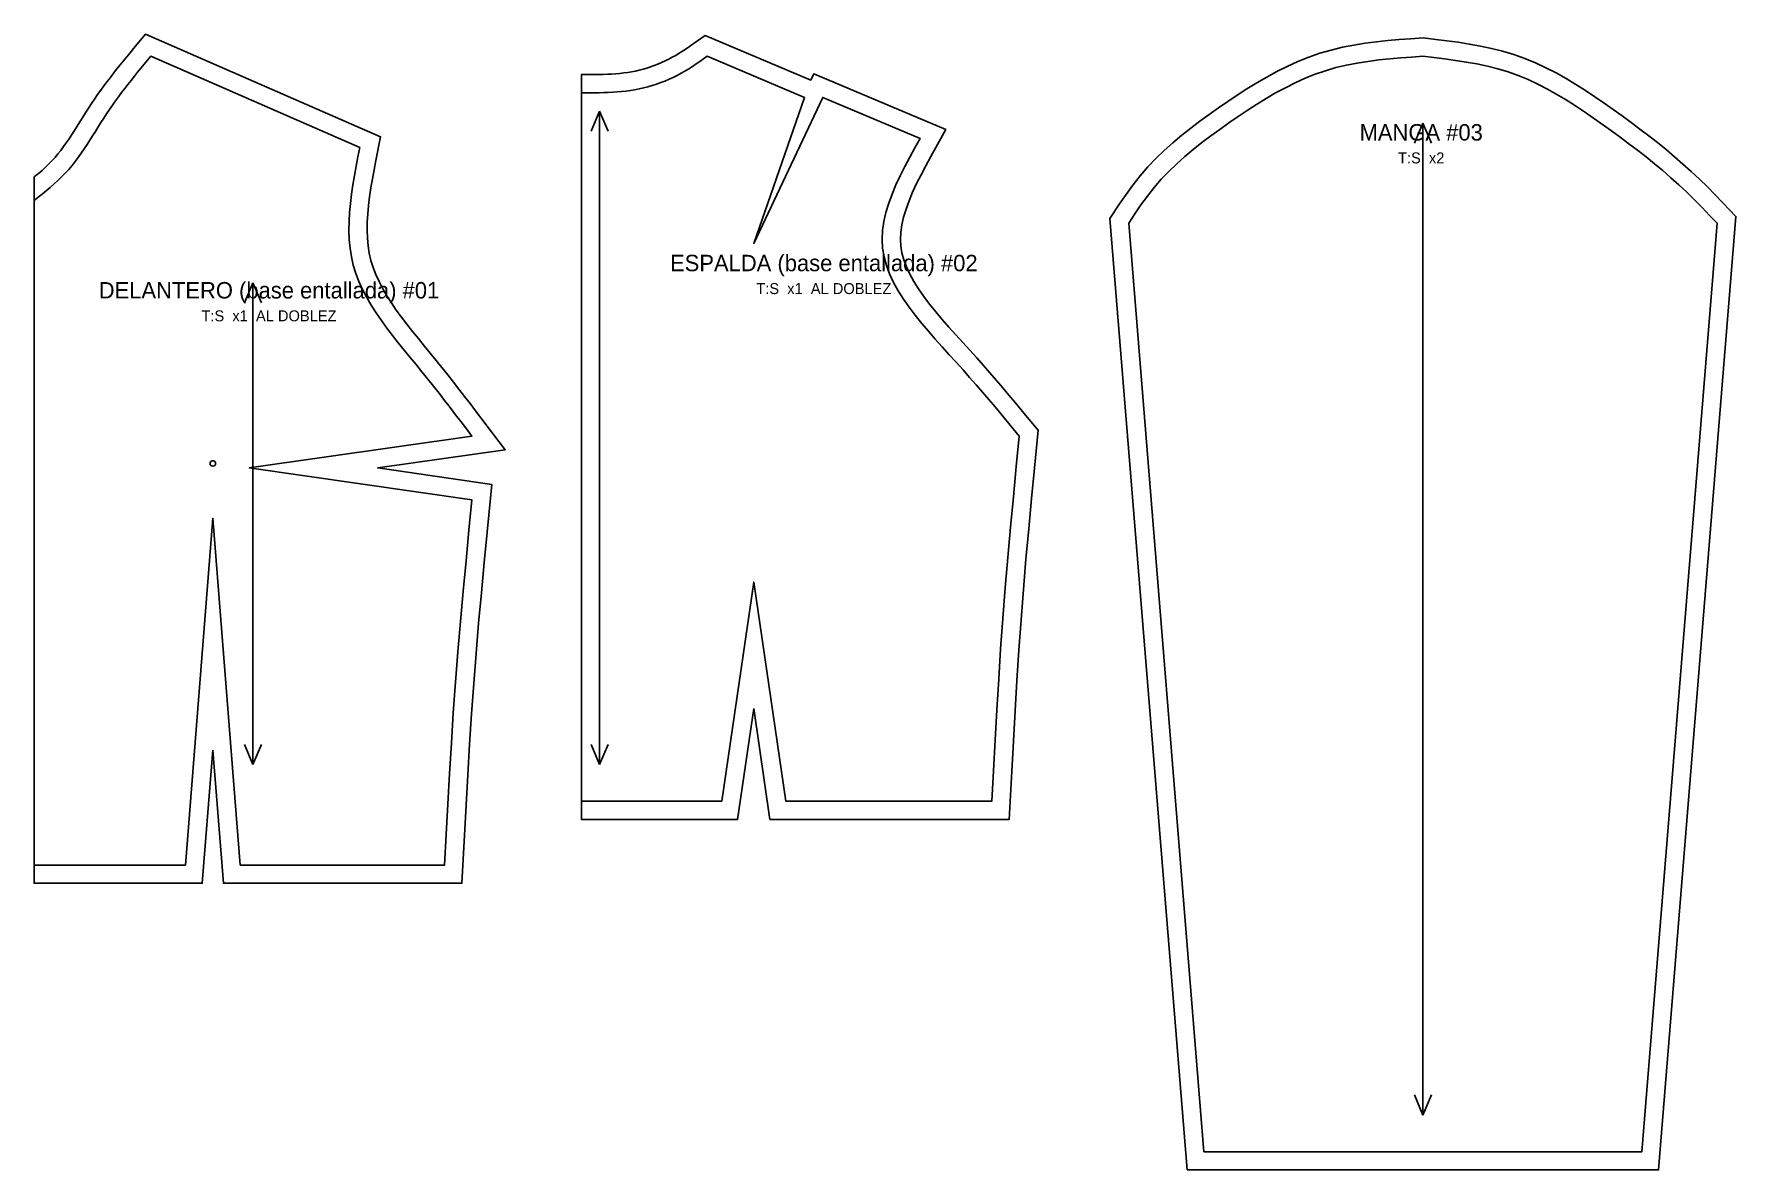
# Model space of a CAD drawing. Header units: centimetres. Extents: x 0 to 93.3, y -61 to 1.2.
import ezdxf
from ezdxf.enums import TextEntityAlignment as Align

# ---------------------------------------------------------------- set-up
doc = ezdxf.new("R2010")
doc.units = ezdxf.units.CM
for name, color, linetype in [('1', 1, 'Continuous'), ('13', 7, 'Continuous'), ('15', 6, 'Continuous'), ('6', 2, 'Continuous'), ('7', 3, 'Continuous'), ('8', 5, 'Continuous')]:
    doc.layers.add(name, color=color, linetype=linetype)

# ---------------------------------------------------------------- blocks, each defined once
blk = doc.blocks.new('P01_DELANTERO__base_entallada_')
at = {"layer": '1'}
blk.add_lwpolyline([(9.8, -38.006), (10.376, -45.3), (23.449, -45.3), (23.587, -42.684), (23.677, -41.016), (23.771, -39.351), (23.871, -37.686), (23.979, -36.024), (24.098, -34.364), (24.228, -32.704), (24.369, -31.044), (24.518, -29.384), (24.674, -27.722), (24.833, -26.06), (25.088, -23.446), (18.843, -22.55), (25.83, -21.548), (24.497, -19.803), (24.198, -19.413), (23.898, -19.022), (23.596, -18.631), (23.291, -18.238), (22.984, -17.844), (22.672, -17.449), (22.357, -17.053), (22.037, -16.655), (21.713, -16.257), (21.388, -15.86), (21.065, -15.465), (20.747, -15.071), (20.437, -14.679), (20.139, -14.288), (19.854, -13.897), (19.587, -13.507), (19.338, -13.118), (19.112, -12.729), (18.909, -12.341), (18.733, -11.954), (18.585, -11.568), (18.466, -11.181), (18.377, -10.787), (18.313, -10.382), (18.274, -9.963), (18.258, -9.531), (18.264, -9.087), (18.289, -8.632), (18.332, -8.165), (18.391, -7.689), (18.463, -7.204), (18.546, -6.711), (18.638, -6.212), (18.736, -5.706), (18.994, -4.405), (6.11, 1.218), (5.448, 0.418), (5.267, 0.198), (5.085, -0.023), (4.903, -0.245), (4.722, -0.469), (4.541, -0.695), (4.361, -0.923), (4.182, -1.154), (4.004, -1.386), (3.828, -1.622), (3.653, -1.86), (3.481, -2.101), (3.311, -2.346), (3.144, -2.593), (2.981, -2.843), (2.822, -3.091), (2.667, -3.338), (2.515, -3.581), (2.365, -3.822), (2.216, -4.058), (2.068, -4.289), (1.919, -4.515), (1.77, -4.735), (1.619, -4.948), (1.465, -5.153), (1.309, -5.35), (1.149, -5.539), (0.984, -5.72), (0.81, -5.898), (0.628, -6.073), (0.437, -6.247), (0.237, -6.42), (0.031, -6.593), (0, -6.618), (0, -45.3), (9.224, -45.3), (9.8, -38.006)], close=True, dxfattribs=at)
at = {"layer": '6'}
blk.add_circle((9.8, -22.3), 0.15, dxfattribs=at)
at = {"layer": '7'}
for p, q in [((12, -12.4), (11.533, -13.505)), ((12, -12.4), (12, -38.8)), ((12, -12.4), (12.467, -13.505)), ((12, -38.8), (11.533, -37.695)), ((12, -38.8), (12.467, -37.695))]:
    blk.add_line(p, q, dxfattribs=at)
at = {"layer": '8'}
blk.add_lwpolyline([(0, -7.9), (0.224, -7.722), (0.447, -7.544), (0.668, -7.363), (0.886, -7.18), (1.101, -6.994), (1.31, -6.804), (1.514, -6.608), (1.711, -6.407), (1.901, -6.199), (2.082, -5.984), (2.257, -5.763), (2.427, -5.537), (2.591, -5.306), (2.75, -5.072), (2.907, -4.834), (3.06, -4.594), (3.212, -4.353), (3.364, -4.111), (3.515, -3.868), (3.667, -3.626), (3.821, -3.386), (3.977, -3.147), (4.136, -2.911), (4.298, -2.677), (4.464, -2.446), (4.631, -2.217), (4.802, -1.99), (4.974, -1.764), (5.148, -1.54), (5.324, -1.318), (5.501, -1.096), (5.679, -0.876), (5.859, -0.656), (6.039, -0.437), (6.219, -0.219), (6.4, 0), (17.856, -5), (17.754, -5.513), (17.655, -6.026), (17.561, -6.538), (17.475, -7.047), (17.4, -7.554), (17.338, -8.058), (17.291, -8.558), (17.264, -9.053), (17.258, -9.543), (17.276, -10.028), (17.32, -10.506), (17.394, -10.976), (17.5, -11.439), (17.639, -11.894), (17.81, -12.34), (18.01, -12.78), (18.236, -13.212), (18.484, -13.639), (18.753, -14.059), (19.038, -14.475), (19.337, -14.886), (19.647, -15.292), (19.965, -15.696), (20.289, -16.096), (20.614, -16.493), (20.939, -16.889), (21.26, -17.284), (21.576, -17.677), (21.888, -18.07), (22.197, -18.461), (22.502, -18.852), (22.805, -19.242), (23.105, -19.632), (23.405, -20.022), (23.703, -20.411), (24, -20.8), (11.8, -22.55), (24, -24.3), (23.838, -25.964), (23.678, -27.628), (23.522, -29.292), (23.373, -30.957), (23.232, -32.623), (23.101, -34.289), (22.982, -35.956), (22.873, -37.624), (22.772, -39.292), (22.678, -40.961), (22.588, -42.631), (22.5, -44.3), (11.3, -44.3), (9.8, -25.3), (8.3, -44.3), (0, -44.3)], close=True, dxfattribs=at)
at = {"layer": '13'}
blk.add_text('DELANTERO (base entallada) #01', height=0.9, dxfattribs=at).set_placement((12.878, -12.816), align=Align.MIDDLE_CENTER)
at = {"layer": '15'}
blk.add_text('T:S  x1  AL DOBLEZ', height=0.6, dxfattribs=at).set_placement((12.878, -14.216), align=Align.MIDDLE_CENTER)
blk = doc.blocks.new('P02_ESPALDA__base_entallada_')
at = {"layer": '1'}
blk.add_lwpolyline([(9.45, -35.73), (10.335, -41.8), (23.449, -41.8), (23.587, -39.184), (23.677, -37.516), (23.771, -35.851), (23.871, -34.186), (23.979, -32.524), (24.098, -30.864), (24.228, -29.204), (24.369, -27.544), (24.518, -25.884), (24.674, -24.222), (24.833, -22.56), (25.036, -20.482), (24.439, -19.763), (24.108, -19.365), (23.774, -18.965), (23.437, -18.563), (23.095, -18.159), (22.748, -17.752), (22.395, -17.342), (22.035, -16.929), (21.667, -16.513), (21.291, -16.093), (20.909, -15.672), (20.527, -15.251), (20.15, -14.83), (19.781, -14.41), (19.426, -13.991), (19.089, -13.573), (18.775, -13.156), (18.487, -12.743), (18.229, -12.334), (18.006, -11.93), (17.82, -11.534), (17.674, -11.146), (17.569, -10.766), (17.506, -10.394), (17.485, -10.021), (17.505, -9.634), (17.563, -9.23), (17.66, -8.808), (17.794, -8.369), (17.96, -7.917), (18.156, -7.451), (18.378, -6.974), (18.622, -6.488), (18.882, -5.994), (19.156, -5.492), (19.976, -4.011), (12.737, -0.956), (12.57, -1.308), (6.78, 1.136), (6.128, 0.681), (5.932, 0.545), (5.739, 0.414), (5.548, 0.287), (5.358, 0.166), (5.169, 0.052), (4.981, -0.056), (4.79, -0.157), (4.596, -0.253), (4.399, -0.344), (4.2, -0.429), (3.998, -0.507), (3.795, -0.58), (3.589, -0.647), (3.383, -0.707), (3.175, -0.76), (2.966, -0.808), (2.756, -0.848), (2.543, -0.883), (2.327, -0.912), (2.108, -0.936), (1.886, -0.955), (1.66, -0.97), (1.432, -0.982), (1.2, -0.99), (0.966, -0.995), (0.729, -0.999), (0.489, -1), (0.246, -1), (0, -1), (0, -41.8), (8.565, -41.8), (9.45, -35.73)], close=True, dxfattribs=at)
at = {"layer": '7'}
for p, q in [((1, -3), (0.533, -4.105)), ((1, -3), (1, -38.8)), ((1, -3), (1.467, -4.105)), ((1, -38.8), (0.533, -37.695)), ((1, -38.8), (1.467, -37.695))]:
    blk.add_line(p, q, dxfattribs=at)
at = {"layer": '8'}
blk.add_lwpolyline([(0, -2), (0.246, -2), (0.492, -2), (0.738, -1.999), (0.984, -1.995), (1.229, -1.99), (1.474, -1.981), (1.719, -1.969), (1.963, -1.952), (2.206, -1.931), (2.449, -1.905), (2.69, -1.872), (2.931, -1.833), (3.171, -1.786), (3.41, -1.733), (3.647, -1.671), (3.883, -1.603), (4.117, -1.527), (4.348, -1.444), (4.577, -1.355), (4.804, -1.259), (5.027, -1.156), (5.247, -1.047), (5.464, -0.931), (5.676, -0.81), (5.886, -0.683), (6.092, -0.552), (6.296, -0.417), (6.498, -0.28), (6.699, -0.14), (6.9, 0), (12.231, -2.25), (9.45, -10.25), (13.231, -2.25), (18.562, -4.5), (18.279, -5.011), (18.001, -5.521), (17.732, -6.031), (17.477, -6.539), (17.242, -7.046), (17.029, -7.55), (16.845, -8.052), (16.694, -8.55), (16.58, -9.046), (16.508, -9.537), (16.484, -10.024), (16.511, -10.506), (16.591, -10.983), (16.722, -11.455), (16.898, -11.923), (17.114, -12.385), (17.368, -12.843), (17.653, -13.296), (17.965, -13.744), (18.301, -14.188), (18.655, -14.628), (19.024, -15.063), (19.401, -15.494), (19.784, -15.921), (20.168, -16.344), (20.548, -16.762), (20.92, -17.177), (21.283, -17.589), (21.639, -17.997), (21.989, -18.403), (22.333, -18.806), (22.672, -19.207), (23.007, -19.607), (23.34, -20.005), (23.67, -20.403), (24, -20.8), (23.838, -22.464), (23.678, -24.128), (23.522, -25.792), (23.373, -27.457), (23.232, -29.123), (23.101, -30.789), (22.982, -32.456), (22.873, -34.124), (22.772, -35.792), (22.678, -37.461), (22.588, -39.131), (22.5, -40.8), (11.2, -40.8), (9.45, -28.8), (7.7, -40.8), (0, -40.8)], close=True, dxfattribs=at)
at = {"layer": '13'}
blk.add_text('ESPALDA (base entallada) #02', height=0.9, dxfattribs=at).set_placement((13.29, -11.324), align=Align.MIDDLE_CENTER)
at = {"layer": '15'}
blk.add_text('T:S  x1  AL DOBLEZ', height=0.6, dxfattribs=at).set_placement((13.29, -12.724), align=Align.MIDDLE_CENTER)
blk = doc.blocks.new('P03_MANGA')
at = {"layer": '1'}
blk.add_lwpolyline([(-12.922, -61), (12.922, -61), (17.159, -8.775), (16.438, -8.019), (16.02, -7.586), (15.594, -7.154), (15.156, -6.727), (14.71, -6.308), (14.255, -5.9), (13.794, -5.502), (13.326, -5.112), (12.854, -4.731), (12.376, -4.357), (11.894, -3.989), (11.408, -3.627), (10.919, -3.27), (10.426, -2.916), (9.928, -2.564), (9.421, -2.216), (8.906, -1.874), (8.381, -1.541), (7.845, -1.221), (7.298, -0.915), (6.739, -0.628), (6.166, -0.361), (5.579, -0.12), (4.979, 0.094), (4.371, 0.276), (3.761, 0.43), (3.149, 0.56), (2.538, 0.67), (1.927, 0.765), (1.32, 0.848), (0.716, 0.923), (0.025, 1.004), (-0.679, 0.956), (-1.294, 0.911), (-1.914, 0.858), (-2.536, 0.793), (-3.16, 0.714), (-3.785, 0.615), (-4.409, 0.494), (-5.032, 0.344), (-5.65, 0.164), (-6.257, -0.048), (-6.852, -0.287), (-7.433, -0.55), (-8.003, -0.834), (-8.561, -1.137), (-9.108, -1.456), (-9.646, -1.787), (-10.174, -2.128), (-10.694, -2.477), (-11.207, -2.831), (-11.716, -3.19), (-12.221, -3.557), (-12.722, -3.936), (-13.216, -4.327), (-13.701, -4.733), (-14.174, -5.155), (-14.634, -5.597), (-15.077, -6.061), (-15.501, -6.547), (-15.9, -7.052), (-16.272, -7.566), (-16.623, -8.08), (-17.151, -8.877), (-12.922, -61)], close=True, dxfattribs=at)
at = {"layer": '7'}
for p, q in [((0, -3.656), (-0.467, -4.762)), ((0, -3.656), (0, -58)), ((0, -3.656), (0.467, -4.762)), ((0, -58), (-0.467, -56.895)), ((0, -58), (0.467, -56.895))]:
    blk.add_line(p, q, dxfattribs=at)
at = {"layer": '8'}
blk.add_lwpolyline([(-16.126, -9.141), (-15.793, -8.638), (-15.454, -8.141), (-15.102, -7.655), (-14.732, -7.185), (-14.339, -6.735), (-13.926, -6.304), (-13.495, -5.889), (-13.047, -5.489), (-12.585, -5.102), (-12.11, -4.727), (-11.626, -4.361), (-11.133, -4.003), (-10.635, -3.651), (-10.132, -3.304), (-9.624, -2.963), (-9.112, -2.633), (-8.594, -2.314), (-8.071, -2.009), (-7.54, -1.721), (-7.003, -1.453), (-6.459, -1.206), (-5.906, -0.984), (-5.345, -0.789), (-4.775, -0.622), (-4.197, -0.484), (-3.611, -0.369), (-3.019, -0.276), (-2.421, -0.2), (-1.82, -0.138), (-1.215, -0.086), (-0.608, -0.041), (0, 0), (0.596, -0.07), (1.191, -0.144), (1.783, -0.225), (2.372, -0.316), (2.956, -0.421), (3.534, -0.544), (4.105, -0.688), (4.668, -0.857), (5.221, -1.054), (5.764, -1.277), (6.299, -1.526), (6.826, -1.797), (7.344, -2.086), (7.856, -2.393), (8.362, -2.713), (8.861, -3.045), (9.356, -3.385), (9.846, -3.731), (10.332, -4.08), (10.814, -4.432), (11.292, -4.788), (11.765, -5.148), (12.232, -5.514), (12.692, -5.886), (13.147, -6.264), (13.594, -6.65), (14.034, -7.045), (14.465, -7.449), (14.888, -7.863), (15.305, -8.285), (15.716, -8.712), (16.126, -9.141), (12, -60), (-12, -60)], close=True, dxfattribs=at)
at = {"layer": '13'}
blk.add_text('MANGA #03', height=0.9, dxfattribs=at).set_placement((-0.093, -4.166), align=Align.MIDDLE_CENTER)
at = {"layer": '15'}
blk.add_text('T:S  x2', height=0.6, dxfattribs=at).set_placement((-0.093, -5.566), align=Align.MIDDLE_CENTER)

msp = doc.modelspace()

# ---------------------------------------------------------------- block references
for name, p in [('P01_DELANTERO__base_entallada_', (0, 0)), ('P02_ESPALDA__base_entallada_', (30, 0)), ('P03_MANGA', (76.126, 0))]:
    msp.add_blockref(name, p)

doc.saveas('drawing.dxf')
